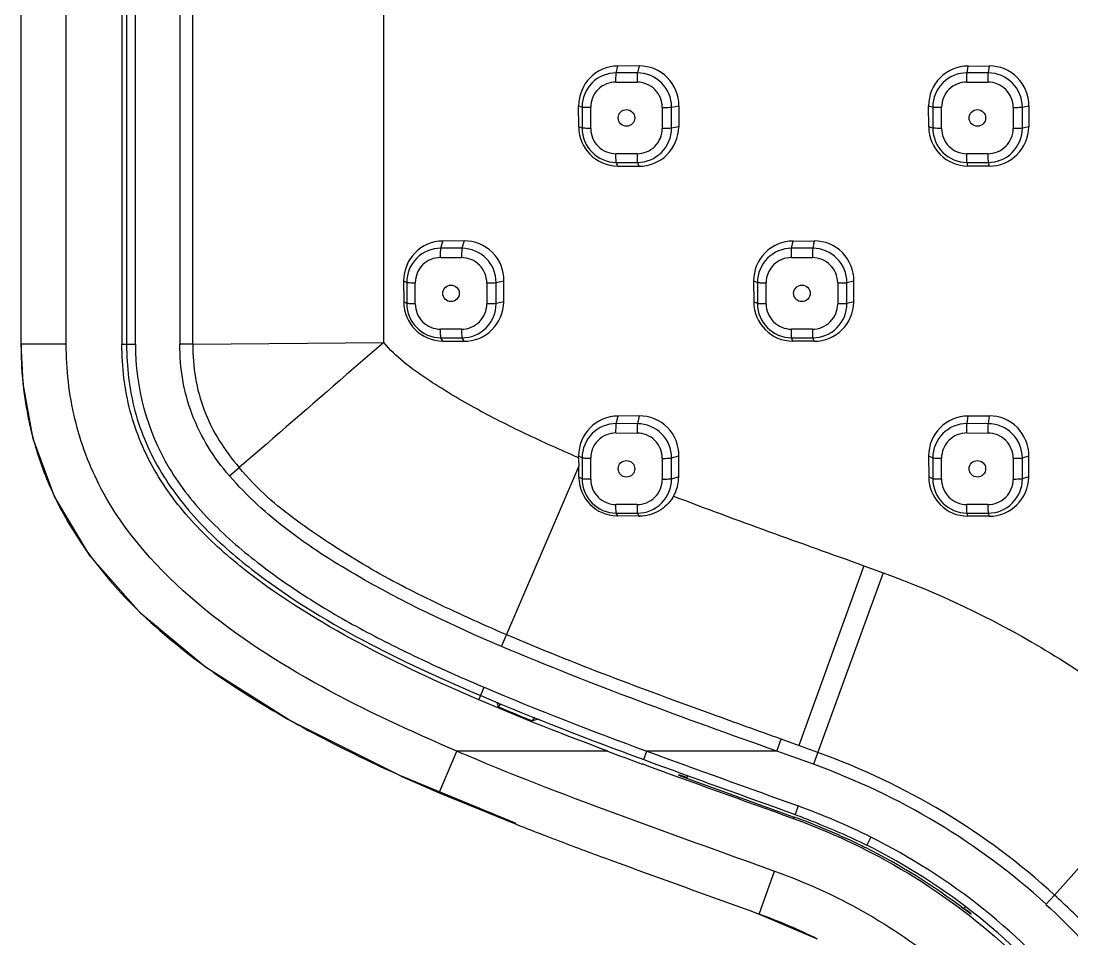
# Model space of a CAD drawing. Header units: inches. Extents: x -176 to 245, y -250 to 344.
# Drawn here: x -128.85 to -93.97, y -41.13 to -10.67 of the extents above; entities that cross this region are included whole.
import ezdxf

# ---------------------------------------------------------------- set-up
doc = ezdxf.new("R2010")
doc.units = ezdxf.units.IN
doc.header["$LTSCALE"] = 2.42
doc.header["$MEASUREMENT"] = 0
doc.layers.get('0').update_dxf_attribs({"linetype": 'CONTINUOUS'})

msp = doc.modelspace()

# ---------------------------------------------------------------- linework, layer by layer
at = {"color": 7, "linetype": 'Continuous'}
for p, q in [((-128.847, -21.396), (-128.847, 84.604)), ((-127.347, -21.396), (-127.347, 84.604)), ((-125.497, 84.604), (-125.497, -21.396)), ((-125.344, 84.604), (-125.344, -21.396)), ((-125.044, -21.396), (-125.044, 84.604)), ((-123.572, 84.604), (-123.572, -21.394)), ((-123.15, -21.394), (-123.15, 84.604)), ((-116.808, -21.338), (-116.808, 84.604)), ((-109.094, -12.388), (-109.038, -12.163)), ((-108.338, -12.159), (-109.038, -12.163)), ((-108.338, -12.159), (-108.395, -12.389)), ((-97.455, -12.389), (-97.421, -12.162)), ((-97.421, -12.162), (-96.722, -12.16)), ((-96.722, -12.16), (-96.756, -12.389)), ((-108.395, -12.389), (-109.094, -12.388)), ((-96.756, -12.389), (-97.455, -12.389)), ((-109.105, -12.694), (-108.406, -12.695)), ((-97.462, -12.694), (-96.763, -12.695)), ((-110.341, -14.181), (-110.344, -13.481)), ((-110.344, -13.481), (-110.229, -13.522)), ((-110.229, -13.522), (-110.229, -14.221)), ((-109.944, -14.231), (-109.944, -13.532)), ((-107.568, -13.535), (-107.568, -14.234)), ((-107.26, -13.527), (-107.016, -13.481)), ((-107.26, -14.226), (-107.26, -13.527)), ((-107.016, -13.481), (-107.021, -14.181)), ((-98.727, -14.181), (-98.729, -13.481)), ((-98.729, -13.481), (-98.591, -13.523)), ((-98.591, -13.523), (-98.591, -14.222)), ((-98.301, -14.232), (-98.301, -13.532)), ((-95.924, -13.535), (-95.924, -14.234)), ((-95.62, -13.526), (-95.404, -13.481)), ((-95.62, -14.225), (-95.62, -13.526)), ((-95.404, -13.481), (-95.408, -14.181)), ((-110.229, -14.221), (-110.341, -14.181)), ((-107.021, -14.181), (-107.26, -14.226)), ((-98.591, -14.222), (-98.727, -14.181)), ((-95.408, -14.181), (-95.62, -14.225)), ((-108.406, -15.072), (-109.105, -15.071)), ((-96.763, -15.072), (-97.462, -15.071)), ((-109.043, -15.482), (-109.094, -15.359)), ((-109.094, -15.359), (-108.395, -15.36)), ((-109.043, -15.482), (-108.343, -15.486)), ((-108.395, -15.36), (-108.343, -15.486)), ((-97.424, -15.483), (-97.455, -15.359)), ((-97.455, -15.359), (-96.756, -15.36)), ((-96.725, -15.485), (-97.424, -15.483)), ((-96.756, -15.36), (-96.725, -15.485)), ((-114.913, -18.209), (-114.846, -17.971)), ((-114.145, -17.966), (-114.846, -17.971)), ((-114.145, -17.966), (-114.215, -18.211)), ((-103.275, -18.209), (-103.229, -17.97)), ((-103.229, -17.97), (-102.529, -17.966)), ((-102.529, -17.966), (-102.575, -18.21)), ((-114.215, -18.211), (-114.913, -18.209)), ((-102.575, -18.21), (-103.275, -18.209)), ((-114.927, -18.517), (-114.228, -18.519)), ((-103.284, -18.517), (-102.584, -18.518)), ((-116.151, -19.29), (-116.148, -19.991)), ((-116.151, -19.29), (-116.048, -19.342)), ((-116.048, -19.342), (-116.048, -20.041)), ((-115.765, -20.052), (-115.765, -19.353)), ((-113.39, -19.359), (-113.39, -20.058)), ((-113.08, -19.348), (-112.821, -19.29)), ((-113.08, -20.047), (-113.08, -19.348)), ((-112.827, -19.991), (-112.821, -19.29)), ((-104.537, -19.29), (-104.533, -19.991)), ((-104.537, -19.29), (-104.41, -19.343)), ((-104.41, -19.343), (-104.41, -20.042)), ((-104.122, -20.053), (-104.122, -19.354)), ((-101.746, -19.358), (-101.746, -20.057)), ((-101.44, -19.347), (-101.209, -19.29)), ((-101.44, -20.046), (-101.44, -19.347)), ((-101.215, -19.991), (-101.209, -19.29)), ((-116.048, -20.041), (-116.148, -19.991)), ((-112.827, -19.991), (-113.08, -20.047)), ((-104.41, -20.042), (-104.533, -19.991)), ((-101.215, -19.991), (-101.44, -20.046)), ((-114.228, -20.894), (-114.927, -20.893)), ((-102.584, -20.894), (-103.284, -20.893)), ((-114.853, -21.29), (-114.913, -21.178)), ((-114.913, -21.178), (-114.215, -21.18)), ((-114.215, -21.18), (-114.153, -21.295)), ((-103.234, -21.291), (-103.275, -21.179)), ((-103.275, -21.179), (-102.575, -21.18)), ((-102.575, -21.18), (-102.534, -21.294)), ((-127.347, -21.396), (-128.847, -21.396)), ((-125.497, -21.396), (-125.044, -21.396)), ((-123.15, -21.394), (-123.572, -21.394)), ((-123.15, -21.394), (-116.808, -21.338)), ((-114.853, -21.29), (-114.153, -21.295)), ((-102.534, -21.294), (-103.234, -21.291)), ((-109.094, -24.029), (-109.037, -23.776)), ((-108.395, -24.03), (-109.094, -24.029)), ((-108.337, -23.772), (-109.037, -23.776)), ((-108.337, -23.772), (-108.395, -24.03)), ((-97.455, -24.029), (-97.421, -23.775)), ((-96.756, -24.03), (-97.455, -24.029)), ((-97.421, -23.775), (-96.721, -23.772)), ((-96.721, -23.772), (-96.756, -24.03)), ((-109.105, -24.339), (-108.406, -24.34)), ((-97.462, -24.339), (-96.763, -24.34)), ((-127.737, -26.449), (-128.443, -24.538)), ((-110.344, -25.161), (-110.344, -25.098)), ((-110.344, -25.098), (-110.229, -25.161)), ((-107.26, -25.168), (-107.015, -25.098)), ((-107.022, -25.799), (-107.015, -25.098)), ((-98.73, -25.098), (-98.726, -25.799)), ((-98.73, -25.098), (-98.591, -25.162)), ((-95.62, -25.166), (-95.403, -25.098)), ((-95.409, -25.799), (-95.403, -25.098)), ((-112.898, -31.425), (-110.342, -25.45)), ((-110.344, -25.161), (-110.367, -25.151)), ((-110.343, -25.159), (-110.366, -25.149)), ((-110.339, -25.8), (-110.342, -25.45)), ((-110.229, -25.161), (-110.229, -25.86)), ((-109.944, -25.874), (-109.944, -25.175)), ((-107.568, -25.18), (-107.568, -25.879)), ((-107.26, -25.866), (-107.26, -25.168)), ((-98.591, -25.162), (-98.591, -25.861)), ((-98.301, -25.875), (-98.301, -25.176)), ((-95.924, -25.179), (-95.924, -25.878)), ((-95.62, -25.865), (-95.62, -25.166)), ((-121.927, -25.76), (-121.606, -25.486)), ((-110.229, -25.86), (-110.339, -25.8)), ((-107.022, -25.799), (-107.26, -25.866)), ((-98.591, -25.861), (-98.726, -25.799)), ((-95.409, -25.799), (-95.62, -25.865)), ((-108.406, -26.715), (-109.105, -26.714)), ((-96.763, -26.715), (-97.462, -26.714)), ((-109.047, -27.092), (-109.094, -26.997)), ((-109.094, -26.997), (-108.395, -26.998)), ((-108.346, -27.098), (-109.047, -27.092)), ((-108.395, -26.998), (-108.346, -27.098)), ((-97.425, -27.098), (-97.455, -26.997)), ((-97.455, -26.997), (-96.756, -26.998)), ((-96.725, -27.101), (-97.425, -27.098)), ((-96.756, -26.998), (-96.725, -27.101)), ((-100.877, -28.747), (-103.032, -34.71)), ((-100.877, -28.747), (-100.243, -28.976)), ((-100.243, -28.976), (-102.552, -35.334)), ((-113.654, -33.194), (-113.476, -32.778)), ((-112.94, -33.325), (-113.012, -33.427)), ((-111.873, -33.893), (-111.804, -33.794)), ((-111.69, -33.838), (-111.873, -33.893)), ((-103.763, -34.896), (-103.62, -34.498)), ((-102.407, -34.937), (-103.62, -34.498)), ((-114.973, -36.275), (-114.382, -34.896)), ((-109.38, -34.896), (-114.382, -34.896)), ((-108.185, -35.177), (-108.081, -34.896)), ((-103.763, -34.896), (-108.081, -34.896)), ((-102.552, -35.334), (-103.763, -34.896)), ((-94.551, -39.671), (-90.304, -34.896)), ((-107.034, -35.697), (-107.023, -35.68)), ((-107.034, -35.697), (-106.731, -35.806)), ((-106.758, -35.776), (-107.023, -35.68)), ((-106.758, -35.778), (-107.023, -35.682)), ((-106.715, -35.714), (-106.769, -35.793)), ((-106.731, -35.806), (-103.19, -37.086)), ((-114.973, -36.275), (-112.421, -37.321)), ((-103.056, -36.716), (-103.159, -37.002)), ((-103.21, -37.142), (-103.189, -37.086)), ((-100.65, -37.751), (-100.783, -38.018)), ((-104.356, -40.302), (-103.842, -38.881)), ((-94.551, -39.671), (-94.837, -39.981)), ((-97.568, -40.143), (-97.517, -40.07)), ((-104.356, -40.302), (-102.424, -41.13)), ((-97.328, -40.31), (-97.316, -40.294))]:
    msp.add_line(p, q, dxfattribs=at)
for points in [[(-128.443, -24.538), (-128.781, -22.701), (-128.847, -21.396)], [(-112.412, -37.297), (-116.274, -35.705), (-119.908, -33.887), (-122.721, -32.106), (-124.867, -30.33), (-126.548, -28.427), (-127.737, -26.449)]]:
    msp.add_lwpolyline(points, dxfattribs=at)
msp.add_circle((-97.112, -13.883), 0.275, dxfattribs=at)
for centre, radius, start, end in [((-109.096, -13.522), 1.133, 89.9102, 180.0235), ((-108.397, -13.527), 1.138, 0.0088, 89.883), ((-97.456, -13.523), 1.135, 89.933, 179.9983), ((-96.757, -13.526), 1.137, 0.021, 89.943), ((-109.092, -14.221), 1.138, 180.0088, 269.883), ((-108.393, -14.226), 1.133, 269.9102, 0.0235), ((-97.454, -14.222), 1.137, 180.021, 269.943), ((-96.754, -14.225), 1.135, 269.933, 359.9983), ((-114.916, -19.341), 1.132, 89.861, 180.0336), ((-114.218, -19.349), 1.138, 0.0146, 89.829), ((-103.277, -19.343), 1.133, 89.8892, 180.0024), ((-102.577, -19.348), 1.138, 0.0298, 89.904), ((-114.91, -20.04), 1.138, 180.0146, 269.829), ((-114.212, -20.048), 1.132, 269.861, 0.0336), ((-103.273, -20.041), 1.138, 180.0298, 269.904), ((-102.573, -20.046), 1.133, 269.8892, 0.0024), ((-117.685, -21.623), 11.145, 191.1449, 194.0783), ((-109.097, -25.161), 1.132, 89.8353, 180.0079), ((-108.398, -25.168), 1.138, 0.0402, 89.8547), ((-97.458, -25.163), 1.134, 89.8786, 179.9797), ((-96.757, -25.167), 1.137, 0.0492, 89.9353), ((-117.618, -21.603), 11.215, 194.0936, 198.0891), ((-117.467, -21.554), 11.374, 198.0858, 202.1761), ((-109.052, -25.789), 1.288, 180.4871, 181.9362), ((-109.036, -25.789), 1.303, 181.898, 268.1675), ((-109.091, -25.859), 1.138, 180.0402, 269.8547), ((-108.392, -25.866), 1.132, 269.8353, 0.0079), ((-97.454, -25.86), 1.137, 180.0492, 269.9353), ((-96.753, -25.865), 1.134, 269.8786, 359.9797), ((-108.315, -25.798), 1.291, 327.9927, 330.5166), ((-109.035, -25.799), 1.293, 268.1145, 269.4935), ((-108.335, -25.796), 1.303, 269.5275, 270.6609), ((-49.314, -14.814), 66.361, 196.15378, 196.28861), ((-78.408, 49.604), 89.953, 247.37591, 248.15939), ((-46.093, 133.521), 179.918, 249.4052, 249.79315), ((-110.837, -58.143), 22.343, 63.4412, 70.0367), ((-110.854, -58.188), 22.452, 64.1729, 70.0384), ((-67.185, 77.507), 123.417, 248.49823, 249.00858), ((-60.723, 94.307), 141.417, 249.00231, 249.18806), ((-110.444, -57.306), 21.479, 63.404, 64.1311), ((-110.118, -56.694), 20.786, 52.8291, 63.4533), ((-110.752, -57.867), 18.693, 63.5427, 69.9906), ((-109.612, -55.986), 19.916, 51.9144, 52.7571), ((-109.608, -55.978), 19.926, 51.9136, 52.7558)]:
    msp.add_arc(centre, radius, start, end, dxfattribs=at)
for centre, major_axis, ratio, start_param, end_param in [((-109.032, -13.474), (1.025, 0.819), 0.998409, 0.901854, 2.471396), ((-108.332, -13.474), (1.028, 0.822), 0.998409, -0.680022, 0.901854), ((-97.418, -13.474), (0.788, 1.05), 0.99903, 0.646941, 2.218948), ((-96.718, -13.474), (0.789, 1.052), 0.99903, -0.932464, 0.646941), ((-109.033, -14.174), (1.022, 0.817), 0.998409, 2.471396, 4.031174), ((-108.333, -14.174), (1.026, 0.82), 0.998409, -2.252011, -0.680022), ((-97.418, -14.174), (0.786, 1.047), 0.99903, -4.064237, -2.502013), ((-96.719, -14.174), (0.787, 1.049), 0.99903, -2.502013, -0.932464), ((-114.839, -19.282), (1.009, 0.84), 0.997633, 0.882909, 2.452439), ((-114.138, -19.282), (1.013, 0.843), 0.997633, -0.701443, 0.882909), ((-103.225, -19.282), (0.821, 1.025), 0.998409, 0.679255, 2.251253), ((-102.525, -19.282), (0.823, 1.028), 0.998409, -0.902619, 0.679255), ((-114.841, -19.983), (1.006, 0.837), 0.997633, 2.452439, 4.009771), ((-114.14, -19.983), (1.01, 0.841), 0.997633, -2.273415, -0.701443), ((-103.226, -19.983), (0.818, 1.022), 0.998409, -4.031932, -2.472153), ((-102.526, -19.983), (0.82, 1.024), 0.998409, -2.472153, -0.902619), ((-109.032, -25.089), (0.842, 1.009), 0.997633, 0.700292, 2.272279), ((-108.331, -25.089), (0.845, 1.012), 0.997633, -0.884059, 0.700292), ((-97.418, -25.089), (0.588, 1.175), 0.998253, 0.46693, 2.041387), ((-96.718, -25.089), (0.589, 1.178), 0.998253, -1.114942, 0.46693), ((-108.898, -25.78), (-0.138, 16.368), 0.08805, 1.532174, 1.549868), ((-108.333, -25.789), (0.841, 1.008), 0.997633, -1.389643, -0.884059), ((-97.419, -25.789), (0.586, 1.171), 0.998253, -4.241798, -2.682023), ((-96.719, -25.789), (0.587, 1.173), 0.998253, -2.682023, -1.114942)]:
    msp.add_ellipse(centre, major_axis=major_axis, ratio=ratio, start_param=start_param, end_param=end_param, dxfattribs=at)
for points, knots in [([(-109.105, -12.694), (-109.105, -12.628), (-109.105, -12.538), (-109.099, -12.436), (-109.097, -12.4), (-109.094, -12.388)], [0, 0, 0, 0, 0.650721, 0.878447, 1, 1, 1, 1]), ([(-108.395, -12.389), (-108.398, -12.401), (-108.4, -12.437), (-108.406, -12.539), (-108.406, -12.629), (-108.406, -12.695)], [0, 0, 0, 0, 0.121435, 0.349138, 1, 1, 1, 1]), ([(-97.462, -12.694), (-97.462, -12.628), (-97.459, -12.526), (-97.46, -12.424), (-97.455, -12.389)], [0, 0, 0, 0, 0.651223, 1, 1, 1, 1]), ([(-96.756, -12.389), (-96.761, -12.424), (-96.76, -12.527), (-96.763, -12.629), (-96.763, -12.695)], [0, 0, 0, 0, 0.348635, 1, 1, 1, 1]), ([(-109.105, -12.694), (-109.319, -12.694), (-109.765, -12.872), (-109.944, -13.318), (-109.944, -13.532)], [0, 0, 0, 0, 0.49994, 1, 1, 1, 1]), ([(-107.568, -13.535), (-107.568, -13.321), (-107.747, -12.875), (-108.192, -12.696), (-108.406, -12.695)], [0, 0, 0, 0, 0.50006, 1, 1, 1, 1]), ([(-97.462, -12.694), (-97.676, -12.694), (-98.122, -12.873), (-98.301, -13.318), (-98.301, -13.532)], [0, 0, 0, 0, 0.500047, 1, 1, 1, 1]), ([(-95.924, -13.535), (-95.924, -13.321), (-96.103, -12.875), (-96.548, -12.695), (-96.763, -12.695)], [0, 0, 0, 0, 0.499953, 1, 1, 1, 1]), ([(-110.229, -13.522), (-110.22, -13.525), (-110.189, -13.526), (-110.129, -13.53), (-110.043, -13.531), (-109.978, -13.532), (-109.944, -13.532)], [0, 0, 0, 0, 0.102245, 0.323191, 0.636092, 1, 1, 1, 1]), ([(-107.568, -13.535), (-107.501, -13.535), (-107.399, -13.532), (-107.295, -13.533), (-107.26, -13.527)], [0, 0, 0, 0, 0.64839, 1, 1, 1, 1]), ([(-98.591, -13.523), (-98.581, -13.526), (-98.549, -13.527), (-98.453, -13.533), (-98.366, -13.532), (-98.301, -13.532)], [0, 0, 0, 0, 0.106705, 0.329243, 1, 1, 1, 1]), ([(-95.924, -13.535), (-95.857, -13.535), (-95.757, -13.531), (-95.654, -13.533), (-95.62, -13.526)], [0, 0, 0, 0, 0.653767, 1, 1, 1, 1]), ([(-109.031, -13.883), (-109.031, -13.813), (-108.971, -13.666), (-108.756, -13.579), (-108.541, -13.667), (-108.481, -13.813), (-108.481, -13.883)], [0, 0, 0, 0, 0.249947, 0.499711, 0.749749, 1, 1, 1, 1]), ([(-108.481, -13.883), (-108.481, -13.954), (-108.541, -14.1), (-108.756, -14.187), (-108.971, -14.099), (-109.031, -13.953), (-109.031, -13.883)], [0, 0, 0, 0, 0.249947, 0.499711, 0.749749, 1, 1, 1, 1]), ([(-109.944, -14.231), (-109.978, -14.231), (-110.043, -14.23), (-110.129, -14.229), (-110.189, -14.225), (-110.22, -14.225), (-110.229, -14.221)], [0, 0, 0, 0, 0.363957, 0.676948, 0.897872, 1, 1, 1, 1]), ([(-109.944, -14.231), (-109.944, -14.445), (-109.765, -14.891), (-109.319, -15.07), (-109.105, -15.071)], [0, 0, 0, 0, 0.50006, 1, 1, 1, 1]), ([(-108.406, -15.072), (-108.193, -15.072), (-107.747, -14.894), (-107.568, -14.448), (-107.568, -14.234)], [0, 0, 0, 0, 0.49994, 1, 1, 1, 1]), ([(-107.26, -14.226), (-107.295, -14.233), (-107.399, -14.231), (-107.501, -14.235), (-107.568, -14.234)], [0, 0, 0, 0, 0.35161, 1, 1, 1, 1]), ([(-98.301, -14.232), (-98.366, -14.232), (-98.453, -14.232), (-98.549, -14.226), (-98.581, -14.225), (-98.591, -14.222)], [0, 0, 0, 0, 0.670897, 0.893413, 1, 1, 1, 1]), ([(-98.301, -14.232), (-98.301, -14.446), (-98.122, -14.891), (-97.676, -15.071), (-97.462, -15.071)], [0, 0, 0, 0, 0.499953, 1, 1, 1, 1]), ([(-96.763, -15.072), (-96.549, -15.072), (-96.103, -14.893), (-95.924, -14.448), (-95.924, -14.234)], [0, 0, 0, 0, 0.500047, 1, 1, 1, 1]), ([(-95.62, -14.225), (-95.654, -14.232), (-95.757, -14.23), (-95.857, -14.234), (-95.924, -14.234)], [0, 0, 0, 0, 0.346233, 1, 1, 1, 1]), ([(-109.094, -15.359), (-109.098, -15.349), (-109.098, -15.317), (-109.103, -15.257), (-109.105, -15.17), (-109.105, -15.106), (-109.105, -15.071)], [0, 0, 0, 0, 0.104714, 0.32644, 0.638503, 1, 1, 1, 1]), ([(-108.406, -15.072), (-108.406, -15.107), (-108.406, -15.171), (-108.404, -15.258), (-108.4, -15.318), (-108.399, -15.35), (-108.395, -15.36)], [0, 0, 0, 0, 0.361448, 0.673421, 0.895168, 1, 1, 1, 1]), ([(-97.455, -15.359), (-97.458, -15.349), (-97.458, -15.318), (-97.462, -15.222), (-97.462, -15.136), (-97.462, -15.071)], [0, 0, 0, 0, 0.104098, 0.325821, 1, 1, 1, 1]), ([(-96.763, -15.072), (-96.763, -15.136), (-96.763, -15.223), (-96.758, -15.318), (-96.758, -15.35), (-96.756, -15.36)], [0, 0, 0, 0, 0.67404, 0.895784, 1, 1, 1, 1]), ([(-114.927, -18.517), (-114.927, -18.45), (-114.926, -18.36), (-114.92, -18.258), (-114.917, -18.221), (-114.913, -18.209)], [0, 0, 0, 0, 0.647758, 0.876193, 1, 1, 1, 1]), ([(-114.215, -18.211), (-114.218, -18.223), (-114.221, -18.259), (-114.228, -18.362), (-114.228, -18.452), (-114.228, -18.519)], [0, 0, 0, 0, 0.123689, 0.3521, 1, 1, 1, 1]), ([(-103.284, -18.517), (-103.284, -18.451), (-103.28, -18.348), (-103.281, -18.245), (-103.275, -18.209)], [0, 0, 0, 0, 0.648382, 1, 1, 1, 1]), ([(-102.575, -18.21), (-102.582, -18.246), (-102.581, -18.349), (-102.584, -18.452), (-102.584, -18.518)], [0, 0, 0, 0, 0.351475, 1, 1, 1, 1]), ([(-114.927, -18.517), (-115.141, -18.517), (-115.586, -18.694), (-115.765, -19.14), (-115.765, -19.353)], [0, 0, 0, 0, 0.499926, 1, 1, 1, 1]), ([(-113.39, -19.359), (-113.39, -19.145), (-113.569, -18.699), (-114.014, -18.519), (-114.228, -18.519)], [0, 0, 0, 0, 0.500074, 1, 1, 1, 1]), ([(-103.284, -18.517), (-103.497, -18.517), (-103.943, -18.695), (-104.122, -19.141), (-104.122, -19.354)], [0, 0, 0, 0, 0.500061, 1, 1, 1, 1]), ([(-101.746, -19.358), (-101.746, -19.144), (-101.925, -18.698), (-102.37, -18.519), (-102.584, -18.518)], [0, 0, 0, 0, 0.499939, 1, 1, 1, 1]), ([(-116.048, -19.342), (-116.04, -19.346), (-116.008, -19.346), (-115.949, -19.351), (-115.864, -19.352), (-115.8, -19.353), (-115.765, -19.353)], [0, 0, 0, 0, 0.100348, 0.320482, 0.634027, 1, 1, 1, 1]), ([(-114.852, -19.705), (-114.852, -19.635), (-114.793, -19.489), (-114.577, -19.402), (-114.362, -19.49), (-114.303, -19.636), (-114.303, -19.706)], [0, 0, 0, 0, 0.249887, 0.499576, 0.749675, 1, 1, 1, 1]), ([(-113.39, -19.359), (-113.323, -19.359), (-113.221, -19.355), (-113.116, -19.356), (-113.08, -19.348)], [0, 0, 0, 0, 0.645556, 1, 1, 1, 1]), ([(-104.41, -19.343), (-104.401, -19.347), (-104.369, -19.347), (-104.308, -19.352), (-104.222, -19.354), (-104.157, -19.354), (-104.122, -19.354)], [0, 0, 0, 0, 0.104841, 0.326591, 0.638561, 1, 1, 1, 1]), ([(-103.209, -19.705), (-103.209, -19.635), (-103.149, -19.489), (-102.934, -19.402), (-102.719, -19.49), (-102.659, -19.636), (-102.659, -19.706)], [0, 0, 0, 0, 0.249887, 0.499711, 0.74981, 1, 1, 1, 1]), ([(-101.746, -19.358), (-101.679, -19.358), (-101.589, -19.358), (-101.488, -19.352), (-101.452, -19.35), (-101.44, -19.347)], [0, 0, 0, 0, 0.65073, 0.878454, 1, 1, 1, 1]), ([(-114.303, -19.706), (-114.303, -19.776), (-114.362, -19.922), (-114.578, -20.01), (-114.793, -19.921), (-114.852, -19.775), (-114.852, -19.705)], [0, 0, 0, 0, 0.249887, 0.499576, 0.749675, 1, 1, 1, 1]), ([(-102.659, -19.706), (-102.659, -19.776), (-102.719, -19.922), (-102.934, -20.01), (-103.149, -19.922), (-103.209, -19.776), (-103.209, -19.705)], [0, 0, 0, 0, 0.249887, 0.499711, 0.74981, 1, 1, 1, 1]), ([(-115.765, -20.052), (-115.8, -20.052), (-115.864, -20.051), (-115.949, -20.05), (-116.008, -20.045), (-116.04, -20.045), (-116.048, -20.041)], [0, 0, 0, 0, 0.366022, 0.679656, 0.899769, 1, 1, 1, 1]), ([(-115.765, -20.052), (-115.765, -20.267), (-115.586, -20.712), (-115.141, -20.892), (-114.927, -20.893)], [0, 0, 0, 0, 0.500074, 1, 1, 1, 1]), ([(-114.228, -20.894), (-114.015, -20.895), (-113.569, -20.717), (-113.39, -20.272), (-113.39, -20.058)], [0, 0, 0, 0, 0.499926, 1, 1, 1, 1]), ([(-113.08, -20.047), (-113.116, -20.055), (-113.221, -20.054), (-113.323, -20.058), (-113.39, -20.058)], [0, 0, 0, 0, 0.354444, 1, 1, 1, 1]), ([(-104.122, -20.053), (-104.157, -20.053), (-104.222, -20.053), (-104.308, -20.051), (-104.369, -20.046), (-104.401, -20.046), (-104.41, -20.042)], [0, 0, 0, 0, 0.361488, 0.673548, 0.895276, 1, 1, 1, 1]), ([(-104.122, -20.053), (-104.122, -20.267), (-103.943, -20.713), (-103.498, -20.893), (-103.284, -20.893)], [0, 0, 0, 0, 0.499939, 1, 1, 1, 1]), ([(-102.584, -20.894), (-102.371, -20.895), (-101.925, -20.716), (-101.746, -20.271), (-101.746, -20.057)], [0, 0, 0, 0, 0.500061, 1, 1, 1, 1]), ([(-101.44, -20.046), (-101.452, -20.049), (-101.488, -20.051), (-101.589, -20.057), (-101.679, -20.057), (-101.746, -20.057)], [0, 0, 0, 0, 0.121546, 0.34927, 1, 1, 1, 1]), ([(-114.913, -21.178), (-114.918, -21.17), (-114.919, -21.137), (-114.925, -21.078), (-114.926, -20.992), (-114.927, -20.927), (-114.927, -20.893)], [0, 0, 0, 0, 0.102922, 0.323848, 0.636514, 1, 1, 1, 1]), ([(-114.228, -20.894), (-114.228, -20.929), (-114.227, -20.993), (-114.226, -21.08), (-114.22, -21.139), (-114.219, -21.171), (-114.215, -21.18)], [0, 0, 0, 0, 0.363437, 0.676013, 0.896961, 1, 1, 1, 1]), ([(-103.275, -21.179), (-103.278, -21.17), (-103.278, -21.138), (-103.282, -21.078), (-103.283, -20.992), (-103.284, -20.928), (-103.284, -20.893)], [0, 0, 0, 0, 0.102119, 0.323042, 0.636035, 1, 1, 1, 1]), ([(-102.584, -20.894), (-102.584, -20.929), (-102.584, -20.993), (-102.583, -21.079), (-102.579, -21.139), (-102.579, -21.171), (-102.575, -21.18)], [0, 0, 0, 0, 0.363916, 0.67682, 0.897763, 1, 1, 1, 1]), ([(-114.382, -34.896), (-115.906, -34.243), (-118.924, -32.857), (-123.113, -30.167), (-125.988, -27.025), (-127.156, -23.889), (-127.347, -22.225), (-127.347, -21.396)], [0, 0, 0, 0, 0.250291, 0.500362, 0.749646, 0.874838, 1, 1, 1, 1]), ([(-113.654, -33.194), (-115.003, -32.618), (-117.671, -31.381), (-120.828, -29.45), (-123.055, -27.494), (-124.438, -25.722), (-125.329, -23.643), (-125.497, -22.14), (-125.497, -21.396)], [0, 0, 0, 0, 0.248086, 0.497057, 0.622493, 0.747778, 0.87408, 1, 1, 1, 1]), ([(-125.344, -21.396), (-125.344, -22.139), (-125.174, -23.639), (-124.27, -25.708), (-122.875, -27.453), (-120.665, -29.375), (-117.559, -31.287), (-114.922, -32.486), (-113.594, -33.054)], [0, 0, 0, 0, 0.126976, 0.254332, 0.380329, 0.505506, 0.753222, 1, 1, 1, 1]), ([(-125.044, -21.396), (-125.067, -22.815), (-124.451, -25.015), (-122.651, -27.25), (-121.021, -28.668), (-119.25, -29.895), (-117.38, -30.965), (-115.449, -31.916), (-114.138, -32.5), (-113.476, -32.778)], [0, 0, 0, 0, 0.24806, 0.373373, 0.498707, 0.624029, 0.74935, 0.87468, 1, 1, 1, 1]), ([(-121.927, -25.76), (-122.451, -25.166), (-123.306, -23.787), (-123.585, -22.184), (-123.572, -21.394)], [0, 0, 0, 0, 0.500622, 1, 1, 1, 1]), ([(-123.149, -21.394), (-123.149, -22.134), (-122.919, -23.645), (-122.087, -24.919), (-121.606, -25.486)], [0, 0, 0, 0, 0.498742, 1, 1, 1, 1]), ([(-116.808, -21.338), (-117.221, -21.691), (-118.822, -23.071), (-120.413, -24.463), (-121.606, -25.486)], [0, 0, 0, 0, 0.256641, 1, 1, 1, 1]), ([(-110.367, -25.151), (-110.953, -24.899), (-112.114, -24.377), (-113.801, -23.526), (-115.4, -22.565), (-116.412, -21.818), (-116.808, -21.338)], [0, 0, 0, 0, 0.254352, 0.507299, 0.751936, 1, 1, 1, 1]), ([(-109.105, -24.339), (-109.105, -24.272), (-109.101, -24.169), (-109.102, -24.064), (-109.094, -24.029)], [0, 0, 0, 0, 0.645543, 1, 1, 1, 1]), ([(-108.395, -24.03), (-108.403, -24.066), (-108.402, -24.171), (-108.406, -24.274), (-108.406, -24.34)], [0, 0, 0, 0, 0.354315, 1, 1, 1, 1]), ([(-97.462, -24.339), (-97.462, -24.272), (-97.459, -24.169), (-97.46, -24.065), (-97.455, -24.029)], [0, 0, 0, 0, 0.645907, 1, 1, 1, 1]), ([(-96.756, -24.03), (-96.761, -24.066), (-96.76, -24.17), (-96.763, -24.273), (-96.763, -24.34)], [0, 0, 0, 0, 0.35395, 1, 1, 1, 1]), ([(-109.105, -24.339), (-109.319, -24.338), (-109.765, -24.516), (-109.944, -24.961), (-109.944, -25.175)], [0, 0, 0, 0, 0.500075, 1, 1, 1, 1]), ([(-107.568, -25.18), (-107.568, -24.966), (-107.747, -24.521), (-108.192, -24.341), (-108.406, -24.34)], [0, 0, 0, 0, 0.499926, 1, 1, 1, 1]), ([(-97.462, -24.339), (-97.676, -24.339), (-98.122, -24.517), (-98.301, -24.962), (-98.301, -25.176)], [0, 0, 0, 0, 0.500182, 1, 1, 1, 1]), ([(-95.924, -25.179), (-95.924, -24.966), (-96.103, -24.52), (-96.548, -24.341), (-96.763, -24.34)], [0, 0, 0, 0, 0.499818, 1, 1, 1, 1]), ([(-110.229, -25.161), (-110.221, -25.166), (-110.188, -25.166), (-110.129, -25.172), (-110.043, -25.174), (-109.978, -25.175), (-109.944, -25.175)], [0, 0, 0, 0, 0.103057, 0.32401, 0.63658, 1, 1, 1, 1]), ([(-109.031, -25.526), (-109.031, -25.456), (-108.971, -25.31), (-108.756, -25.223), (-108.541, -25.312), (-108.481, -25.458), (-108.481, -25.528)], [0, 0, 0, 0, 0.249813, 0.499576, 0.749749, 1, 1, 1, 1]), ([(-107.568, -25.18), (-107.501, -25.181), (-107.411, -25.18), (-107.309, -25.174), (-107.272, -25.171), (-107.26, -25.168)], [0, 0, 0, 0, 0.647774, 0.876204, 1, 1, 1, 1]), ([(-98.591, -25.162), (-98.582, -25.167), (-98.549, -25.168), (-98.487, -25.173), (-98.401, -25.175), (-98.336, -25.176), (-98.301, -25.176)], [0, 0, 0, 0, 0.107443, 0.329986, 0.64102, 1, 1, 1, 1]), ([(-97.387, -25.527), (-97.387, -25.457), (-97.328, -25.311), (-97.112, -25.223), (-96.897, -25.311), (-96.837, -25.457), (-96.837, -25.528)], [0, 0, 0, 0, 0.24984, 0.499738, 0.749884, 1, 1, 1, 1]), ([(-95.924, -25.179), (-95.857, -25.18), (-95.768, -25.179), (-95.667, -25.172), (-95.631, -25.17), (-95.62, -25.166)], [0, 0, 0, 0, 0.653099, 0.880124, 1, 1, 1, 1]), ([(-112.898, -31.425), (-114.556, -30.72), (-116.993, -29.562), (-120.019, -27.64), (-121.346, -26.434), (-121.927, -25.76)], [0, 0, 0, 0, 0.503419, 0.751484, 1, 1, 1, 1]), ([(-112.731, -31.036), (-113.578, -30.674), (-114.797, -30.12), (-116.376, -29.332), (-117.507, -28.699), (-118.625, -27.996), (-119.697, -27.263), (-120.723, -26.46), (-121.313, -25.832), (-121.606, -25.486)], [0, 0, 0, 0, 0.261965, 0.380588, 0.501742, 0.630369, 0.755864, 0.871185, 1, 1, 1, 1]), ([(-108.481, -25.528), (-108.481, -25.598), (-108.541, -25.744), (-108.756, -25.831), (-108.971, -25.743), (-109.031, -25.597), (-109.031, -25.526)], [0, 0, 0, 0, 0.249813, 0.499576, 0.749749, 1, 1, 1, 1]), ([(-96.837, -25.528), (-96.837, -25.598), (-96.897, -25.744), (-97.112, -25.831), (-97.328, -25.743), (-97.387, -25.597), (-97.387, -25.527)], [0, 0, 0, 0, 0.24984, 0.499738, 0.749884, 1, 1, 1, 1]), ([(-128, -25.847), (-127.71, -26.559), (-126.989, -27.91), (-124.7, -30.76), (-120.631, -33.682), (-116.859, -35.467), (-114.973, -36.275)], [0, 0, 0, 0, 0.134989, 0.266853, 0.639459, 1, 1, 1, 1]), ([(-109.944, -25.874), (-109.978, -25.874), (-110.043, -25.873), (-110.129, -25.871), (-110.188, -25.865), (-110.221, -25.864), (-110.229, -25.86)], [0, 0, 0, 0, 0.363469, 0.676128, 0.89706, 1, 1, 1, 1]), ([(-109.944, -25.874), (-109.944, -26.088), (-109.765, -26.533), (-109.319, -26.713), (-109.105, -26.714)], [0, 0, 0, 0, 0.499926, 1, 1, 1, 1]), ([(-108.406, -26.715), (-108.193, -26.716), (-107.747, -26.538), (-107.568, -26.093), (-107.568, -25.879)], [0, 0, 0, 0, 0.500075, 1, 1, 1, 1]), ([(-107.26, -25.866), (-107.272, -25.87), (-107.309, -25.872), (-107.411, -25.879), (-107.501, -25.879), (-107.568, -25.879)], [0, 0, 0, 0, 0.123796, 0.352226, 1, 1, 1, 1]), ([(-98.301, -25.875), (-98.336, -25.875), (-98.401, -25.874), (-98.487, -25.872), (-98.549, -25.867), (-98.582, -25.865), (-98.591, -25.861)], [0, 0, 0, 0, 0.359028, 0.670153, 0.892674, 1, 1, 1, 1]), ([(-98.301, -25.875), (-98.301, -26.089), (-98.122, -26.534), (-97.676, -26.714), (-97.462, -26.714)], [0, 0, 0, 0, 0.499818, 1, 1, 1, 1]), ([(-96.763, -26.715), (-96.549, -26.715), (-96.103, -26.537), (-95.924, -26.092), (-95.924, -25.878)], [0, 0, 0, 0, 0.500182, 1, 1, 1, 1]), ([(-95.62, -25.865), (-95.631, -25.869), (-95.667, -25.871), (-95.768, -25.878), (-95.857, -25.878), (-95.924, -25.878)], [0, 0, 0, 0, 0.119876, 0.346901, 1, 1, 1, 1]), ([(-107.221, -26.482), (-107.336, -26.666), (-107.664, -26.98), (-108.103, -27.096), (-108.32, -27.098)], [0, 0, 0, 0, 0.500061, 1, 1, 1, 1]), ([(-109.094, -26.997), (-109.098, -26.988), (-109.098, -26.957), (-109.104, -26.898), (-109.105, -26.812), (-109.105, -26.748), (-109.105, -26.714)], [0, 0, 0, 0, 0.100215, 0.320323, 0.633963, 1, 1, 1, 1]), ([(-108.406, -26.715), (-108.406, -26.75), (-108.406, -26.814), (-108.405, -26.9), (-108.399, -26.958), (-108.399, -26.99), (-108.395, -26.998)], [0, 0, 0, 0, 0.365988, 0.679538, 0.899668, 1, 1, 1, 1]), ([(-97.455, -26.997), (-97.458, -26.988), (-97.457, -26.957), (-97.463, -26.864), (-97.462, -26.778), (-97.462, -26.714)], [0, 0, 0, 0, 0.099539, 0.319649, 1, 1, 1, 1]), ([(-96.763, -26.715), (-96.763, -26.779), (-96.763, -26.865), (-96.758, -26.958), (-96.758, -26.989), (-96.756, -26.998)], [0, 0, 0, 0, 0.680212, 0.900343, 1, 1, 1, 1]), ([(-100.242, -28.975), (-98.425, -29.639), (-94.897, -31.299), (-91.753, -33.607), (-90.304, -34.895)], [0, 0, 0, 0, 0.499458, 1, 1, 1, 1]), ([(-103.62, -34.498), (-104.386, -34.222), (-107.445, -33.127), (-110.492, -31.993), (-112.731, -31.036)], [0, 0, 0, 0, 0.250597, 1, 1, 1, 1]), ([(-94.551, -39.671), (-95.684, -38.633), (-98.164, -36.779), (-100.964, -35.462), (-102.407, -34.937)], [0, 0, 0, 0, 0.500046, 1, 1, 1, 1]), ([(-94.833, -39.977), (-95.945, -38.958), (-98.383, -37.14), (-101.134, -35.85), (-102.551, -35.332)], [0, 0, 0, 0, 0.499832, 1, 1, 1, 1]), ([(-103.159, -37.002), (-102.956, -37.078), (-102.152, -37.387), (-101.36, -37.729), (-100.783, -38.018)], [0, 0, 0, 0, 0.251422, 1, 1, 1, 1]), ([(-110.969, -37.883), (-110.417, -38.092), (-108.218, -38.913), (-106.007, -39.7), (-104.356, -40.302)], [0, 0, 0, 0, 0.251283, 1, 1, 1, 1]), ([(-83.888, -67.616), (-84.586, -66.354), (-85.331, -64.292), (-86.113, -61.501), (-86.867, -58.668), (-87.819, -55.113), (-89.246, -50.915), (-90.812, -47.55), (-92.37, -45.025), (-94.157, -42.653), (-96.801, -40.02), (-99.324, -38.412), (-100.65, -37.751)], [0, 0, 0, 0, 0.122496, 0.184302, 0.246406, 0.371279, 0.496707, 0.622424, 0.685371, 0.748353, 0.874195, 1, 1, 1, 1]), ([(-100.847, -38.158), (-99.547, -38.809), (-97.074, -40.392), (-93.959, -43.493), (-91.509, -47.13), (-89.665, -51.091), (-88.276, -55.215), (-87.333, -58.7), (-86.602, -61.481), (-85.851, -64.226), (-85.138, -66.25), (-84.499, -67.515)], [0, 0, 0, 0, 0.125885, 0.251756, 0.377584, 0.503294, 0.628698, 0.753544, 0.815641, 0.877447, 1, 1, 1, 1]), ([(-84.181, -67.792), (-84.524, -67.161), (-85.106, -65.84), (-86.025, -63.097), (-86.943, -59.576), (-88.079, -55.339), (-89.474, -51.153), (-91.333, -47.13), (-93.805, -43.433), (-96.956, -40.283), (-99.464, -38.678), (-100.783, -38.018)], [0, 0, 0, 0, 0.061235, 0.122736, 0.246625, 0.371472, 0.496877, 0.622566, 0.748367, 0.874179, 1, 1, 1, 1]), ([(-103.842, -38.881), (-102.825, -39.234), (-100.859, -40.144), (-98.173, -41.962), (-95.84, -44.219), (-93.906, -46.817), (-92.335, -49.644), (-91.097, -52.622), (-90.07, -55.668), (-89.487, -57.727), (-89.227, -58.762)], [0, 0, 0, 0, 0.12523, 0.250555, 0.375748, 0.501033, 0.626168, 0.751087, 0.875802, 1, 1, 1, 1]), ([(-82.074, -67.096), (-82.288, -66.727), (-82.716, -65.964), (-83.243, -64.497), (-83.815, -62.663), (-84.437, -60.536), (-85.011, -58.37), (-85.751, -55.562), (-86.778, -52.196), (-88.049, -48.99), (-89.207, -46.639), (-90.161, -44.986), (-91.213, -43.428), (-92.298, -42.007), (-93.404, -40.757), (-94.168, -40.022), (-94.551, -39.671)], [0, 0, 0, 0, 0.041898, 0.085679, 0.15279, 0.230771, 0.303378, 0.372932, 0.516032, 0.648899, 0.711283, 0.773365, 0.836271, 0.895917, 0.948918, 1, 1, 1, 1]), ([(-94.837, -39.981), (-93.074, -41.61), (-90.73, -44.562), (-88.442, -49.049), (-87.01, -52.725), (-85.896, -56.488), (-84.913, -60.246), (-84.077, -63.337), (-83.238, -65.681), (-82.722, -66.77), (-82.428, -67.267)], [0, 0, 0, 0, 0.237311, 0.366134, 0.497373, 0.626601, 0.753959, 0.881429, 0.942873, 1, 1, 1, 1])]:
    msp.add_open_spline(points, degree=3, knots=knots, dxfattribs=at)
for points in [[(-128.847, -21.396), (-128.847, -22.193), (-128.775, -22.995), (-128.62, -23.777)], [(-107.192, -26.434), (-105.1, -27.238), (-102.984, -27.982), (-100.876, -28.744)], [(-103.763, -34.896), (-106.833, -33.807), (-109.898, -32.693), (-112.898, -31.425)], [(-113.476, -32.778), (-111.7, -33.538), (-109.894, -34.227), (-108.081, -34.896)], [(-113.594, -33.054), (-111.813, -33.816), (-110.002, -34.507), (-108.185, -35.177)], [(-109.38, -34.896), (-110.815, -34.356), (-112.244, -33.798), (-113.654, -33.194)], [(-114.381, -34.894), (-110.928, -36.371), (-107.372, -37.597), (-103.841, -38.879)], [(-108.185, -35.177), (-106.513, -35.794), (-104.833, -36.391), (-103.158, -36.999)], [(-108.081, -34.896), (-106.409, -35.512), (-104.731, -36.108), (-103.056, -36.716)], [(-103.209, -37.143), (-104.885, -36.534), (-106.566, -35.939), (-108.239, -35.323)], [(-100.65, -37.751), (-101.429, -37.357), (-102.236, -37.017), (-103.056, -36.716)]]:
    msp.add_open_spline(points, degree=3, dxfattribs=at)

doc.saveas('drawing.dxf')
